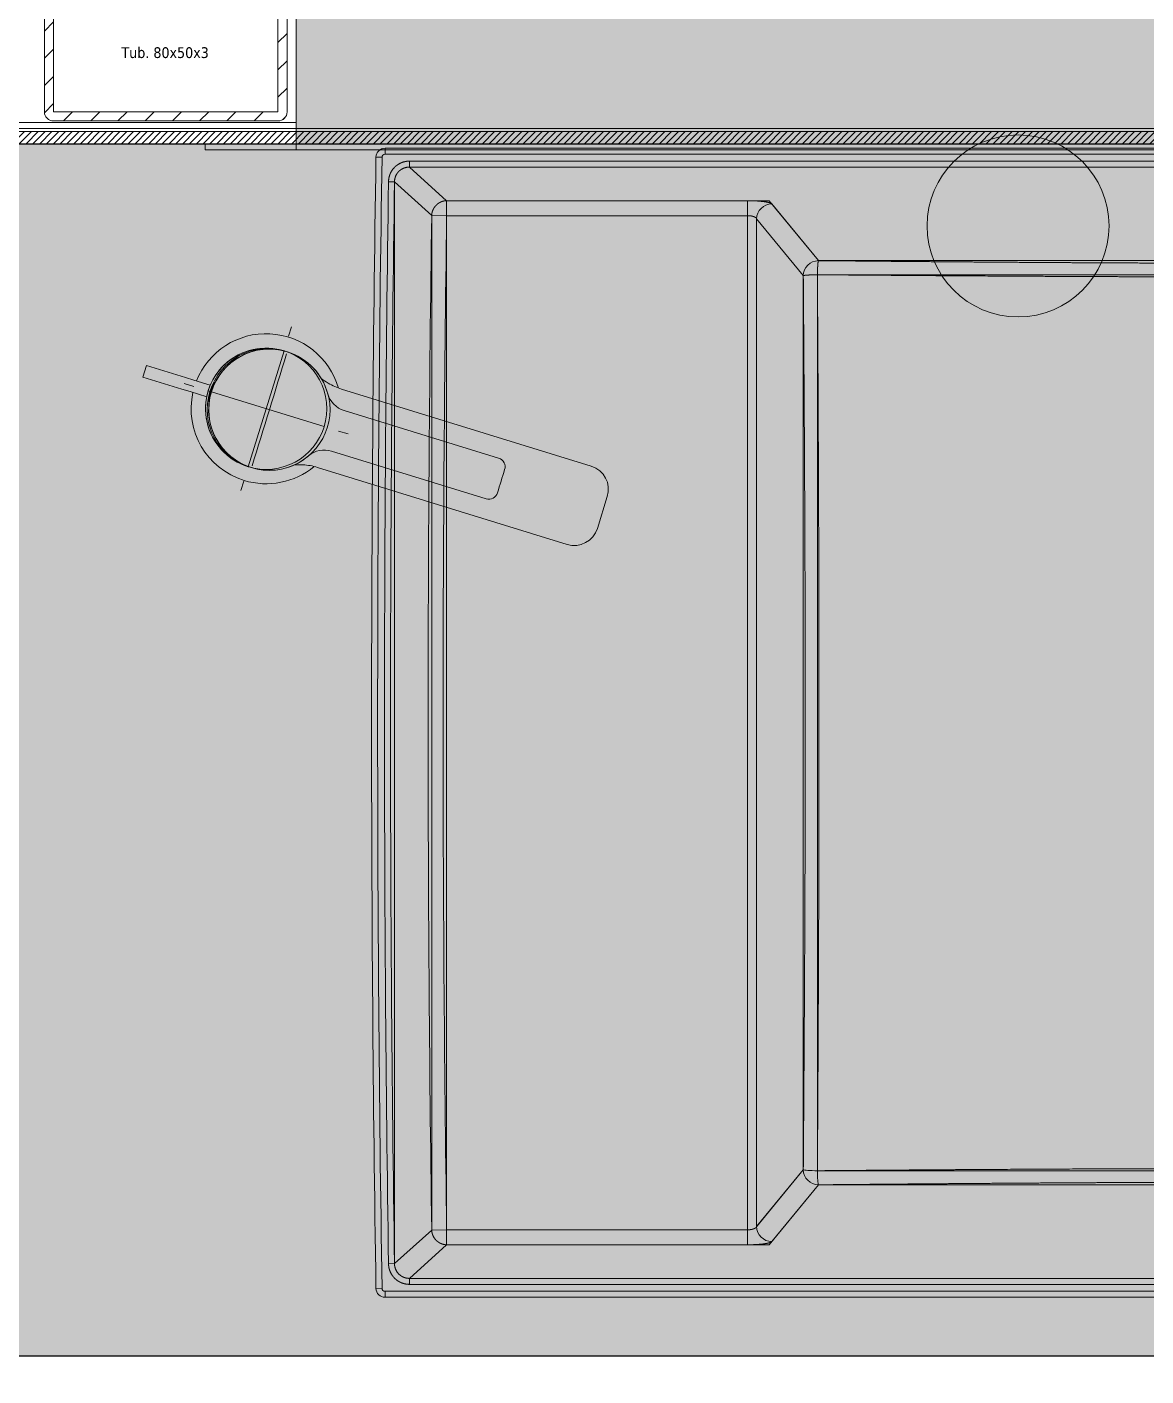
# Model space of a CAD drawing. Header units: millimetres. Extents: x -853320 to 19484, y -510814 to 9708.
# Drawn here: x 11300.6 to 11669.5, y 7472.3 to 7917.3 of the extents above; entities that cross this region are included whole.
import ezdxf

# ---------------------------------------------------------------- set-up
doc = ezdxf.new("R2010")
doc.units = ezdxf.units.MM
doc.linetypes.add('NASCOSTA', pattern=[9.524999999999999, 6.35, -3.175])
doc.linetypes.add('TRATTEGGIATA2', pattern=[9.524999999999999, 6.35, -3.175])
for name, color, linetype, lineweight in [('F_ARREDI', 7, 'Continuous', 5), ('F_IMPIANTO IDRAULICO', 7, 'Continuous', 5), ('F_INFISSI', 4, 'Continuous', 5), ('F_MINERAL WALL', 6, 'Continuous', 5), ('F_MULTI laminato OPACO', 1, 'Continuous', 5), ('F_PARETE_nuove', 5, 'Continuous', 5), ('F_RIV.to PARETI e SOFFITTO_slider', 7, 'Continuous', 5), ('F_RUBINETTERIE', 5, 'Continuous', 5), ('F_SANITARI', 5, 'Continuous', 5)]:
    doc.layers.add(name, color=color, linetype=linetype, lineweight=lineweight)
doc.layers.add('F_PARETI_slider', color=1, linetype='Continuous', lineweight=5, true_color=0xff0000)
doc.layers.add('IA_ARREDI', color=73, linetype='Continuous')
doc.styles.add('Tahoma', font='tahoma.ttf')

# ---------------------------------------------------------------- blocks, each defined once
blk = doc.blocks.new('INFISSO L.650 MM_pianta')
at = {"layer": 'F_PARETI_slider', "color": 4, "lineweight": 9, "insert": (10944.59351745066, 27794.32434170242), "char_height": 3.549, "width": 31.85493257891202, "attachment_point": 5, "style": 'Tahoma', "bg_fill": 3, "box_fill_scale": 1.1, "bg_fill_color": 256, "bg_fill_true_color": 13158600, "bg_fill_transparency": 0}
blk.add_mtext('Tub. 80x50x3', dxfattribs=at)
at = {"layer": 'F_PARETI_slider', "lineweight": 9}
h = blk.add_hatch(dxfattribs=at)
h.set_pattern_fill('ANSI31', color=4, scale=2, angle=360)
h.set_pattern_definition([(44.99999999999999, (-452956.7540005531, 67363.44541052365), (-4.490128060534575, 4.490128060534579), [])])
edge = h.paths.add_edge_path()
edge.add_line((10904.80753918345, 27774.80841469569), (10904.80753918345, 27818.80841469569))
edge.add_arc((10907.80753918345, 27818.80841469569), 3, 90, 180, ccw=False)
edge.add_line((10907.80753918345, 27821.80841469569), (10981.80753918345, 27821.80841469569))
edge.add_arc((10981.80753918345, 27818.80841469569), 3, 0, 90, ccw=False)
edge.add_line((10984.80753918345, 27818.80841469569), (10984.80753918345, 27774.80841469569))
edge.add_arc((10981.80753918345, 27774.80841469569), 3, -90, 0, ccw=False)
edge.add_line((10981.80753918345, 27771.80841469569), (10907.80753918345, 27771.80841469569))
edge.add_arc((10907.80753918345, 27774.80841469569), 3, 180, 270, ccw=False)
h.paths.add_polyline_path([(10907.80753918345, 27774.80841469569), (10907.80753918345, 27818.80841469569), (10981.80753918345, 27818.80841469569), (10981.80753918345, 27774.80841469569)], flags=16)
at = {"lineweight": 9}
blk.add_lwpolyline([(10944.80753918345, 27828.30841469588), (10944.80753918345, 27822.30841469569), (10987.80753918357, 27822.30841469569), (10987.80753918357, 27769.30841469569)], dxfattribs=at)
at = {"layer": 'F_PARETI_slider', "color": 4, "lineweight": 9}
blk.add_lwpolyline([(10904.80753918345, 27774.80841469569), (10904.80753918345, 27818.80841469569, -0.414213562373095), (10907.80753918345, 27821.80841469569), (10981.80753918345, 27821.80841469569, -0.414213562373095), (10984.80753918345, 27818.80841469569), (10984.80753918345, 27774.80841469569, -0.414213562373095), (10981.80753918345, 27771.80841469569), (10907.80753918345, 27771.80841469569, -0.414213562373095)], format="xyb", close=True, dxfattribs=at)
blk.add_lwpolyline([(10907.80753918345, 27774.80841469569), (10907.80753918345, 27818.80841469569), (10981.80753918345, 27818.80841469569), (10981.80753918345, 27774.80841469569)], close=True, dxfattribs=at)
blk = doc.blocks.new('SLIDER grande_lato cucina_pianta_rev.01')
at = {"layer": 'F_INFISSI', "true_color": 0x636466}
h = blk.add_hatch(color=251, dxfattribs=at)
h.dxf.hatch_style = 1
h.paths.add_polyline_path([(272194.4789795172, -68603.85276803852), (272194.4789795172, -68605.85276803852), (272164.4789795172, -68605.85276803852), (272164.4789795172, -68603.85276803852)])
at = {"lineweight": 9}
for p, q in [((271008.4789820173, -68596.85276803857), (272194.4789795172, -68596.85276803857)), ((271008.4789820173, -68598.85276803802), (272194.4789795172, -68598.85276803802))]:
    blk.add_line(p, q, dxfattribs=at)
at = {"color": 8, "linetype": 'TRATTEGGIATA2', "lineweight": 9, "ltscale": 0.15}
blk.add_line((272194.4789795172, -68598.8527680391), (272838.4789795169, -68598.8527680391), dxfattribs=at)
at = {"color": 1}
blk.add_lwpolyline([(267501.9789820174, -68598.85276803852), (276585.9789820173, -68598.85276803852), (276585.9789820173, -69793.85276803863), (267501.9789820174, -69793.85276803863)], close=True, dxfattribs=at)
at = {"layer": 'F_INFISSI'}
for points in [[(272194.4789795172, -68603.85276803852), (272194.4789795172, -68605.85276803852), (272164.4789795172, -68605.85276803852), (272164.4789795172, -68603.85276803852)], [(272838.4789795169, -68603.85276803852), (272838.4789795169, -68605.85276803852), (272194.4789795172, -68605.85276803852), (272194.4789795172, -68603.85276803852)]]:
    blk.add_lwpolyline(points, close=True, dxfattribs=at)
at = {"layer": 'F_IMPIANTO IDRAULICO', "color": 1}
blk.add_blockref('INFISSO L.650 MM_pianta', (261206.6714403336, -96368.16118273433), dxfattribs=at)
at = {"layer": 'F_INFISSI'}
h = blk.add_hatch(color=9, dxfattribs=at)
h.dxf.hatch_style = 1
h.paths.add_polyline_path([(272194.4789795172, -68605.85276803852), (272838.4789795169, -68605.85276803852), (272838.4789795169, -68543.85276803863), (272194.4789795172, -68543.85276803863)])
blk.add_lwpolyline([(272194.4789795172, -68605.85276803852), (272838.4789795169, -68605.85276803852), (272838.4789795169, -68543.85276803863), (272194.4789795172, -68543.85276803863)], close=True, dxfattribs=at)
blk = doc.blocks.new('LAVABO_lavanderia_ditta GALASSIA_mod.MEG 11 PRO_art.5484_pianta')
at = {"layer": 'F_SANITARI', "true_color": 0x636466}
h = blk.add_hatch(color=251, dxfattribs=at)
h.dxf.hatch_style = 1
h.paths.add_polyline_path([(22911.74396921505, 24074.55882619141), (22928.00108912041, 24094.34668066417), (23034.29566544842, 24094.34668066417), (23046.53436215747, 24105.41829100046), (22468.65547240892, 24105.41850300142), (22480.89440346649, 24094.34668066417), (22587.1886529176, 24094.34668066417), (22603.44610667224, 24074.55882640537)])
h = blk.add_hatch(color=251, dxfattribs=at)
h.dxf.hatch_style = 1
h.paths.add_polyline_path([(22463.70490833019, 24100.56456848654), (22475.96345755305, 24089.47046693417), (22475.9634575563, 23754.8002325976), (22463.70490595944, 23743.70611920461)])
at = {"layer": 'F_SANITARI', "true_color": 0x939598}
h = blk.add_hatch(color=252, dxfattribs=at)
h.dxf.hatch_style = 1
h.paths.add_polyline_path([(22480.89440475307, 24089.40160149768), (22580.11118225742, 24089.40160149768), (22580.11118225742, 23754.86909839942), (22480.89440475307, 23754.86909839942)])
edge = h.paths.add_edge_path(flags=16)
edge.add_arc((22757.80938361341, 23922.13561894995), 37.18789489369797, 0, 360)
h.paths.add_polyline_path([(22603.13101315883, 24069.91477207799), (22912.05904926616, 24069.91477207799), (22912.05904926616, 23774.35590481223), (22603.13101315883, 23774.35590481223)])
h.paths.add_polyline_path([(22935.07888665749, 24089.40160137956), (23034.29566549501, 24089.40160137956), (23034.29566549501, 23754.8690984089), (22935.07888665749, 23754.8690984089)])
at = {"layer": 'F_SANITARI', "true_color": 0x636466}
h = blk.add_hatch(color=251, dxfattribs=at)
h.dxf.hatch_style = 1
h.paths.add_polyline_path([(22583.088816052, 24088.35169089287), (22598.48338847299, 24069.61371548753), (22598.48338450872, 23774.65696288654), (22583.07417266788, 23755.8774786317)])
h = blk.add_hatch(color=251, dxfattribs=at)
h.dxf.hatch_style = 1
h.paths.add_polyline_path([(22603.44610667224, 23769.71187299169), (22587.1886529176, 23749.92401873289), (22480.89440346649, 23749.92401873289), (22468.65547240892, 23738.85219639564), (23046.53436215747, 23738.8524083966), (23034.29566544842, 23749.92401873289), (22928.00108912041, 23749.92401873289), (22911.74396921505, 23769.71187320565)])
at = {"layer": 'F_SANITARI'}
for p, q in [((22757.59503445751, 24111.67300487944), (22460.59456645674, 24111.67300487944)), ((22460.59456645721, 24109.67300518014), (22757.59503445798, 24109.67300518014)), ((22757.59503445798, 24107.39631507889), (22468.65570385777, 24107.39631427982)), ((22757.59503445821, 24105.41828334692), (22468.65571516054, 24105.41828334692)), ((22580.11118225742, 24094.34668068972), (22480.89440346684, 24094.34668068972)), ((22588.05155154178, 24093.29678239994), (22603.44610408018, 24074.55881443468)), ((22480.89440345753, 24089.40160137945), (22580.11118225742, 24089.40160137945)), ((22580.11118225742, 23922.13534988009), (22580.11118225742, 24089.4016013901)), ((22583.08882071311, 23922.13534988009), (22583.08882071311, 24088.35170127929)), ((22598.48337578832, 24069.61373544642), (22583.08882283245, 24088.3517039197)), ((22580.11118225742, 23754.86909839942), (22580.11118225742, 23922.13534987962)), ((22583.08882066899, 23755.91899838729), (22583.08882066899, 23922.13534987962)), ((22583.08882276586, 23755.91899838718), (22598.48337528948, 23774.65696250327)), ((22588.0515514611, 23750.97391922667), (22603.44610406854, 23769.71188344469)), ((22580.11118225742, 23754.86909840943), (22480.89440345753, 23754.86909840943)), ((22580.11118226673, 23749.92401909846), (22480.89440346684, 23749.92401909846)), ((22757.59503445821, 23736.87438463845), (22468.65570385801, 23736.87438463845)), ((22757.59503445821, 23738.85241636698), (22468.65571516054, 23738.85241636698)), ((22757.5950339078, 23734.59769448935), (22460.59456645837, 23734.59769448935)), ((22757.59503445751, 23732.59769487946), (22460.59456665791, 23732.59769487946))]:
    blk.add_line(p, q, dxfattribs=at)
at = {"layer": 'F_SANITARI', "ltscale": 0.04999999249999974}
blk.add_line((22460.59456645837, 24111.67300487944), (22460.59456645837, 24109.67300517944), dxfattribs=at)
at = {"layer": 'F_SANITARI', "ltscale": 0.05000000138424663}
blk.add_line((22459.59446375747, 24108.68850507948), (22457.59470604081, 24108.71963860019), dxfattribs=at)
at = {"layer": 'F_SANITARI', "ltscale": 0.04945078500004939}
blk.add_line((22468.65570385742, 24107.39631427947), (22468.65570675745, 24105.41828287946), dxfattribs=at)
at = {"layer": 'F_SANITARI', "ltscale": 0.4125877774516677}
blk.add_line((22480.89440346649, 24094.34668066417), (22468.65571516042, 24105.41828339879), dxfattribs=at)
at = {"layer": 'F_SANITARI', "ltscale": 0.04931428167547854}
blk.add_line((22461.7325418574, 24100.59392427944), (22463.70489485748, 24100.56458067946), dxfattribs=at)
at = {"layer": 'F_SANITARI', "ltscale": 0.4133335665449179}
blk.add_line((22463.70490578271, 24100.56458092545), (22475.96345625294, 24089.47046717344), dxfattribs=at)
at = {"layer": 'F_SANITARI', "ltscale": 0.1236269828951535}
blk.add_line((22480.89440345753, 24089.40160137945), (22480.89440345753, 24094.34668069525), dxfattribs=at)
at = {"layer": 'F_SANITARI', "ltscale": 0.1236269826451206}
blk.add_line((22580.11118225742, 24089.40160138946), (22580.11118225742, 24094.34668069525), dxfattribs=at)
at = {"layer": 'F_SANITARI', "ltscale": 0.1232857016942637}
blk.add_line((22480.89440345741, 24089.40160137945), (22475.96345625748, 24089.47046717943), dxfattribs=at)
at = {"layer": 'F_SANITARI', "ltscale": 0.4133335632371149}
blk.add_line((22475.96345625748, 23754.80023257947), (22463.70490577526, 23743.70611903793), dxfattribs=at)
at = {"layer": 'F_SANITARI', "ltscale": 0.1232857017047344}
blk.add_line((22480.89440345741, 23754.86909840943), (22475.96345625748, 23754.80023257947), dxfattribs=at)
at = {"layer": 'F_SANITARI', "ltscale": 0.123626982791119}
blk.add_line((22480.89440345753, 23754.86909840943), (22480.89440345753, 23749.92401909782), dxfattribs=at)
at = {"layer": 'F_SANITARI', "ltscale": 0.1236269826560775}
blk.add_line((22580.11118225742, 23754.86909839947), (22580.11118225742, 23749.92401909322), dxfattribs=at)
at = {"layer": 'F_SANITARI', "ltscale": 0.412587777419992}
blk.add_line((22480.89440346649, 23749.92401909293), (22468.65571516042, 23738.85241636023), dxfattribs=at)
at = {"layer": 'F_SANITARI', "ltscale": 0.0493142816606056}
blk.add_line((22461.7325418574, 23743.67677547946), (22463.70489485748, 23743.70611903945), dxfattribs=at)
at = {"layer": 'F_SANITARI', "ltscale": 0.04945078485005311}
blk.add_line((22468.65570385742, 23736.87438548845), (22468.65570675745, 23738.85241688247), dxfattribs=at)
at = {"layer": 'F_SANITARI', "ltscale": 0.04998712940800214}
blk.add_line((22459.59446375747, 23735.58219466946), (22457.59522085742, 23735.55106916343), dxfattribs=at)
at = {"layer": 'F_SANITARI', "ltscale": 0.04999999150449999}
blk.add_line((22460.59456665767, 23734.59769453964), (22460.59456665767, 23732.59769487946), dxfattribs=at)
at = {"layer": 'F_SANITARI', "ltscale": 0.0008077934693315776}
blk.add_line((22466.19084308692, 23732.5978687178), (22466.2231543574, 23732.59769476432), dxfattribs=at)
at = {"layer": 'F_SANITARI', "color": 1}
for points in [[(22468.65571521775, 24105.41828334692), (22480.89440346649, 24094.34668066417), (22587.1886529176, 24094.34668066417), (22603.44610667224, 24074.55882640537), (22911.74396921505, 24074.55882619141), (22928.00108912041, 24094.34668066417), (23034.29566544842, 24094.34668066417), (23046.53436215747, 24105.41829100046), (22468.60821487139, 24105.41850301876)], [(22468.65571521775, 23738.85241605013), (22480.89440346649, 23749.92401873289), (22587.1886529176, 23749.92401873289), (22603.44610667224, 23769.71187299169), (22911.74396921505, 23769.71187320565), (22928.00108912041, 23749.92401873289), (23034.29566544842, 23749.92401873289), (23046.53436215747, 23738.8524083966), (22468.60821487139, 23738.8521963783)]]:
    blk.add_lwpolyline(points, dxfattribs=at)
for points in [[(22463.70490833019, 24100.56456848654), (22475.96345755305, 24089.47046693417), (22475.9634575563, 23754.8002325976), (22463.70490595944, 23743.70611920461)], [(22480.89440475307, 24089.40160149768), (22580.11118225742, 24089.40160149768), (22580.11118225742, 23754.86909839942), (22480.89440475307, 23754.86909839942)], [(22583.088816052, 24088.35169089287), (22598.48338847299, 24069.61371548753), (22598.48338450872, 23774.65696288654), (22583.07417266788, 23755.8774786317)], [(22603.13101315883, 24069.91477207799), (22912.05904926616, 24069.91477207799), (22912.05904926616, 23774.35590481223), (22603.13101315883, 23774.35590481223)]]:
    blk.add_lwpolyline(points, close=True, dxfattribs=at)
at = {"layer": 'F_SANITARI'}
for centre, radius, start, end in [((22460.59588583594, 24108.67136724445), 3.001755551300067, 90.02518452244661, 179.0785268865373), ((22460.59463082999, 24108.67331840866), 2.999691186552337, 90.00122955411261, 149.2371687257695), ((34490.64771133556, 23921.67255664244), 12034.50672655221, 179.109440862985, 179.9977966603475), ((34490.01814573363, 23921.67580228654), 12031.8771570213, 179.109409949977, 179.9978116347369), ((22460.59491752239, 24108.67234597425), 1.000687853386782, 90.02010128716037, 179.0719354423902), ((34490.42034707125, 23921.67317292426), 12030.01839374812, 179.147816607355, 179.9977987747713), ((34490.51861636189, 23921.67247424967), 12028.14409430619, 179.1478202696476, 179.9977951028776), ((34490.44977379229, 23921.6730380751), 12015.6580102894, 179.199844320376, 179.9977954997489), ((34490.44850945112, 23921.67304529552), 12010.72531790796, 179.199844263674, 179.9977946293), ((34490.66232705908, 23922.5982825458), 12034.52134283128, 180.0022039999931, 180.8905587200833), ((34490.32956231502, 23922.59627429914), 12032.18857464741, 180.0021948652821, 180.8905735561949), ((34490.60737102316, 23922.59857689962), 12030.20541845683, 180.0022061944582, 180.8521751441476), ((34490.71417980036, 23922.59903355315), 12028.33965625861, 180.0022087090883, 180.8521697240856), ((34490.44977831969, 23922.59766172204), 12015.65801481681, 180.0022045002511, 180.800155679624), ((34490.44850627368, 23922.59765447275), 12010.72531473054, 180.0022053707, 180.800155736326), ((22460.59588583582, 23735.59933251562), 3.001755546699015, 180.9214733336048, 269.9748193061949), ((22460.59491760167, 23735.59835384006), 1.000687939109501, 180.9280651946902, 269.9798941704968)]:
    blk.add_arc(centre, radius, start, end, dxfattribs=at)
for centre, major_axis, ratio, start_param, end_param in [((22588.05154690868, 24088.35169268219), (3.86336326599121, 3.174023389816284), 0.9818031963956524, 0.8920321938303998, 2.444814063762022), ((22603.44610867626, 24069.61374712555), (3.86336326599121, 3.174023389816284), 0.9818031963956524, 0.8920321815539716, 2.444813529955875), ((22603.44610867626, 23774.65696383087), (3.863362789154052, -3.174023628234863), 0.9818032007174103, 3.838371499004273, 5.391153219391435), ((22603.44620022899, 23774.65696764557), (4.999947071075439, -0.03738974407315254), 0.06079604748616067, 3.263995323183154, 4.649766452891305), ((22603.44612393505, 23774.65701723663), (0.04769644141197204, -4.999831676483154), 0.06370260010168864, 4.772038137806897, 6.134526112040563), ((22588.05154690868, 23755.91899920075), (3.863362789154052, -3.174023628234863), 0.9818032007174103, 3.83837171649724, 5.391153219391436)]:
    blk.add_ellipse(centre, major_axis=major_axis, ratio=ratio, start_param=start_param, end_param=end_param, dxfattribs=at)
for points, knots in [([(22468.65570385777, 24107.39631427982), (22468.00925657724, 24107.39555697812), (22467.36270840897, 24107.32294375816), (22466.7269734568, 24107.17547595501), (22465.50683028426, 24106.73621774185), (22464.42076823802, 24106.02699767932), (22463.92377403448, 24105.61182128743), (22463.03603142721, 24104.67280957761), (22462.38942368538, 24103.55420822173), (22462.13341178326, 24102.95912103227), (22461.88542068691, 24102.12379930401), (22461.76955572795, 24101.26542818529), (22461.74837375269, 24101.04142620158), (22461.73610729421, 24100.81772460521), (22461.73255275772, 24100.59391777933)], [0, 0, 0, 0, 0, 0, 4.583805197065381, 4.583805197065381, 4.583805197065381, 9.127134257286716, 9.127134257286716, 9.127134257286716, 13.67418735832108, 13.67418735832108, 13.67418735832108, 15.26115574218462, 15.26115574218462, 15.26115574218462, 15.26115574218462, 15.26115574218462, 15.26115574218462]), ([(22463.70490577526, 24100.56458068348), (22463.70840418071, 24101.18267916021), (22463.80606709199, 24101.80120244727), (22464.00102151302, 24102.40010409785), (22464.57748076471, 24103.51590654335), (22465.47688709223, 24104.39400189754), (22465.99479448609, 24104.75525352033), (22466.83893667092, 24105.16053548816), (22467.74429467611, 24105.35891674238), (22468.04697707552, 24105.40143017197), (22468.35153922136, 24105.4210931391), (22468.65571487322, 24105.41828359989)], [0, 0, 0, 0, 0, 0, 5.486788038351252, 5.486788038351252, 5.486788038351252, 10.98242613873805, 10.98242613873805, 10.98242613873805, 13.68429824429738, 13.68429824429738, 13.68429824429738, 13.68429824429738, 13.68429824429738, 13.68429824429738]), ([(22475.9634562718, 24089.47046728013), (22475.97177300253, 24089.6897739594), (22475.99217032746, 24089.90876465436), (22476.0245121771, 24090.12391972216), (22476.09646945656, 24090.47640516335), (22476.19952467817, 24090.82108974352), (22476.24624321843, 24090.9592540561), (22476.32433922251, 24091.16526896419), (22476.41439478344, 24091.36853133177), (22476.44582237827, 24091.43610240571), (22476.51121683314, 24091.57020109321), (22476.58151316328, 24091.70188731136), (22476.61788832792, 24091.76712716959), (22476.76722720754, 24092.02381844854), (22476.93516470189, 24092.26956318406), (22477.07136755274, 24092.447268093), (22477.24057488854, 24092.64478247974), (22477.42162190843, 24092.83089949493), (22477.44770900207, 24092.85723939474), (22477.50060068944, 24092.90967098239), (22477.55373965506, 24092.96048022812), (22477.58016592532, 24092.98529093969), (22477.65555157338, 24093.0548434559), (22477.72725053912, 24093.11775197869), (22477.77190048771, 24093.15571500611), (22477.85730001517, 24093.22651930031), (22477.94256216718, 24093.29343694175), (22477.98699210142, 24093.32745716034), (22478.08849091723, 24093.4028721503), (22478.20482248918, 24093.48356458364), (22478.26155967545, 24093.52141276828), (22478.39177526382, 24093.60478982906), (22478.52694099618, 24093.68422220129), (22478.5949483884, 24093.72243977909), (22478.7068414368, 24093.78253634629), (22478.8188714392, 24093.83831463801), (22478.86353199778, 24093.85987715767), (22478.95257850015, 24093.9015307097), (22479.04111801821, 24093.94037665951), (22479.08521305781, 24093.95909677097), (22479.2170837234, 24094.0132719769), (22479.34908018867, 24094.06212498911), (22479.43832632015, 24094.0929070437), (22479.59967650485, 24094.14423853601), (22479.76776527788, 24094.18984381581), (22479.84249296715, 24094.2085682762), (22479.95056744688, 24094.23350842955), (22480.057817286, 24094.25518132129), (22480.09366598725, 24094.26208724687), (22480.16577372118, 24094.2752957982), (22480.23895573895, 24094.28730558977), (22480.27595105208, 24094.29302322585), (22480.34537610889, 24094.30307810957), (22480.41492588213, 24094.31190036313), (22480.44735577924, 24094.31574334175), (22480.51223678503, 24094.32289213687), (22480.57705814054, 24094.3289585312), (22480.60934404656, 24094.33171526878), (22480.65251127235, 24094.33503571048), (22480.69478663185, 24094.33783558558), (22480.70518970792, 24094.33849668299), (22480.72573329182, 24094.33974836516), (22480.74566815433, 24094.34086029563), (22480.75547974079, 24094.34138220554), (22480.77418689057, 24094.34233149793), (22480.79059715057, 24094.34309057391), (22480.79824004718, 24094.34342767263), (22480.81182427041, 24094.3440038524), (22480.82236061618, 24094.34441791382), (22480.82698768284, 24094.34459399636), (22480.85347739421, 24094.34557624318), (22480.86007940327, 24094.34569749032), (22480.86550979142, 24094.34590064461), (22480.87487334316, 24094.34617410338), (22480.87895906938, 24094.34628181241), (22480.88098785188, 24094.34633850458), (22480.88478154852, 24094.34643900499), (22480.88664798893, 24094.34649102687), (22480.88735310384, 24094.34651084524), (22480.8889757623, 24094.34653894568), (22480.89029799239, 24094.34653837589), (22480.89052363543, 24094.34654840134), (22480.89210718765, 24094.34656946856), (22480.89307047194, 24094.34660764714), (22480.89349592361, 24094.34664219042), (22480.89396217128, 24094.34666269069), (22480.89440345741, 24094.34668069542)], [0, 0, 0, 0, 0, 0, 1.745967676072626, 1.745967676072626, 1.745967676072626, 2.924101410025239, 2.924101410025239, 2.924101410025239, 3.515033702363305, 3.515033702363305, 3.515033702363305, 4.105965994701428, 4.105965994701428, 4.105965994701428, 5.865001614604451, 5.865001614604451, 5.865001614604451, 6.15842628864444, 6.15842628864444, 6.15842628864444, 6.451850962684482, 6.451850962684482, 6.451850962684482, 7.00670373367569, 7.00670373367569, 7.00670373367569, 7.561556504666948, 7.561556504666948, 7.561556504666948, 8.18463641099764, 8.18463641099764, 8.18463641099764, 8.789569251210807, 8.789569251210807, 8.789569251210807, 9.185122031642923, 9.185122031642923, 9.185122031642923, 9.580674812075038, 9.580674812075038, 9.580674812075038, 10.37164563866924, 10.37164563866924, 10.37164563866924, 10.96595342586123, 10.96595342586123, 10.96595342586123, 11.26412869304196, 11.26412869304196, 11.26412869304196, 11.5623039602227, 11.5623039602227, 11.5623039602227, 11.8223895614776, 11.8223895614776, 11.8223895614776, 12.08247516273253, 12.08247516273253, 12.08247516273253, 12.16812834677121, 12.16812834677121, 12.16812834677121, 12.25378153080991, 12.25378153080991, 12.25378153080991, 12.33972613905354, 12.33972613905354, 12.33972613905354, 12.4256707472972, 12.4256707472972, 12.4256707472972, 12.90153476026189, 12.90153476026189, 12.90153476026189, 13.55827061160991, 13.55827061160991, 13.55827061160991, 14.53561445342327, 14.53561445342327, 14.53561445342327, 16.37124983532888, 16.37124983532888, 16.37124983532888, 17.87551419592264, 17.87551419592264, 17.87551419592264, 17.87551419592264, 17.87551419592264, 17.87551419592264]), ([(22588.05155146541, 24093.29678061698), (22587.93605133111, 24093.43698024639), (22587.68382519437, 24093.57357714756), (22587.30168845167, 24093.70096933102), (22586.0116833318, 24094.00744145183), (22584.15854590014, 24094.21439291141), (22582.86976571614, 24094.30045755289), (22581.51878359215, 24094.34491645393), (22580.16619956319, 24094.34665698442), (22580.14786041353, 24094.34667273046), (22580.12952126691, 24094.34668062371), (22580.1111822665, 24094.34668066417)], [0, 0, 0, 0, 0, 0, 6.985729155458169, 6.985729155458169, 6.985729155458169, 18.70396740419736, 18.70396740419736, 18.70396740419736, 18.86503283039178, 18.86503283039178, 18.86503283039178, 18.86503283039178, 18.86503283039178, 18.86503283039178]), ([(22583.08882071555, 24088.35170127929), (22583.03616830625, 24088.52260129777), (22582.90655910294, 24088.68898345326), (22582.70398285729, 24088.84201248677), (22582.15448484488, 24089.12385821342), (22581.41491527809, 24089.30516983703), (22580.99009830575, 24089.36936736084), (22580.5504831943, 24089.40160137892), (22580.11118225742, 24089.40160137892)], [0, 0, 0, 0, 0, 0, 3.473375941542411, 3.473375941542411, 3.473375941542411, 7.343326767515686, 7.343326767515686, 7.343326767515686, 7.343326767515686, 7.343326767515686, 7.343326767515686]), ([(22603.4461138465, 24074.55881554226), (22603.41892621783, 24074.49655416602), (22603.39210203884, 24074.3911884437), (22603.36635342566, 24074.24647970765), (22603.27294322697, 24073.57046568353), (22603.20359495957, 24072.5244492396), (22603.16698286764, 24071.67454232543), (22603.14279569674, 24070.7978169499), (22603.13101941859, 24069.91477764922)], [0, 0, 0, 0, 0, 0, 2.243751711704591, 2.243751711704591, 2.243751711704591, 8.654844463747652, 8.654844463747652, 8.654844463747652, 8.654844463747652, 8.654844463747652, 8.654844463747652]), ([(22757.59503445751, 24073.68426822947), (22751.49104777584, 24073.68437659746), (22745.38667917997, 24073.68872241565), (22739.27982386132, 24073.69725898822), (22727.03207083291, 24073.7226182255), (22714.75997158256, 24073.76393694326), (22708.68170841038, 24073.78817065211), (22693.26744926244, 24073.85860156268), (22677.80504009442, 24073.95024806203), (22668.51380813017, 24074.01202873152), (22652.92829960829, 24074.12540323712), (22637.34250114718, 24074.2529331845), (22631.52596141817, 24074.30238538299), (22622.13167431566, 24074.38494045689), (22612.74395582941, 24074.47117384459), (22609.64390609565, 24074.50003582367), (22606.54464698094, 24074.52925584017), (22603.44611346547, 24074.55881639692)], [0, 0, 0, 0, 0, 0, 53.25234716134023, 53.25234716134023, 53.25234716134023, 106.7189535781832, 106.7189535781832, 106.7189535781832, 186.9377278466623, 186.9377278466623, 186.9377278466623, 241.2808222851203, 241.2808222851203, 241.2808222851203, 268.0840036613077, 268.0840036613077, 268.0840036613077, 268.0840036613077, 268.0840036613077, 268.0840036613077]), ([(22603.13097378577, 24069.91479537106), (22602.21576645691, 24069.90446171042), (22601.30842282553, 24069.88140771026), (22600.42583360325, 24069.84520753968), (22599.38836093456, 24069.77705426776), (22598.7573718921, 24069.68846468045), (22598.62577583769, 24069.66414199449), (22598.53362030874, 24069.63903829583), (22598.48338317417, 24069.61373977846)], [0, 0, 0, 0, 0, 0, 7.188912610135368, 7.188912610135368, 7.188912610135368, 9.726889146701263, 9.726889146701263, 9.726889146701263, 9.726889146701263, 9.726889146701263, 9.726889146701263]), ([(22599.12544149347, 23922.13534987945), (22599.12543685292, 23933.86335224973), (22599.11328073952, 23945.59113394713), (22599.08897524001, 23957.33067176281), (22599.04449415486, 23972.03910743695), (22598.98434417974, 23986.77529977192), (22598.97168980003, 23989.7273689775), (22598.93192992895, 23998.59341124579), (22598.88705087965, 24007.46931183967), (22598.85501828173, 24013.39192494506), (22598.8041009584, 24022.27554099797), (22598.74925225391, 24031.15598553821), (22598.73055020976, 24034.11610494816), (22598.6732413111, 24042.99692509853), (22598.61251486011, 24051.87458719476), (22598.57065958099, 24057.79119750636), (22598.52757390507, 24063.70486451109), (22598.48338259477, 24069.61373616743)], [0, 0, 0, 0, 0, 0, 102.0632448302036, 102.0632448302036, 102.0632448302036, 127.6212858137783, 127.6212858137783, 127.6212858137783, 178.7891227664564, 178.7891227664564, 178.7891227664564, 204.3787912006436, 204.3787912006436, 204.3787912006436, 255.5660564308944, 255.5660564308944, 255.5660564308944, 255.5660564308944, 255.5660564308944, 255.5660564308944]), ([(22603.13097978313, 24069.91478965484), (22614.39714131341, 24069.81882327894), (22624.57729360787, 24069.73713974084), (22633.91780587391, 24069.66674954805), (22660.25260832161, 24069.48049865098), (22681.60580278444, 24069.36334986729), (22694.55273618654, 24069.30443539238), (22711.0039168509, 24069.2447785504), (22726.392813624, 24069.20838238805), (22730.3875865622, 24069.20029388828), (22736.31074986467, 24069.19027034217), (22742.1565578602, 24069.18331027799), (22744.09805705503, 24069.18132493406), (22746.0356846886, 24069.17966735474), (22747.969058068, 24069.17833748757), (22757.59145998128, 24069.1749589293), (22757.59324720618, 24069.17495830153), (22757.59503443108, 24069.17495767382)], [0, 0, 0, 0, 0, 0, 28723.04839625931, 28723.04839625931, 28723.04839625931, 86925.48044531338, 86925.48044531338, 86925.48044531338, 107740.2639634015, 107740.2639634015, 107740.2639634015, 118147.6556845778, 118147.6556845778, 118147.6556845778, 118157.2852359802, 118157.2852359802, 118157.2852359802, 118157.2852359802, 118157.2852359802, 118157.2852359802]), ([(22603.65240425582, 23922.13535017945), (22603.65240360145, 23922.13756303082), (22603.65240294719, 23922.13977588218), (22603.64904780069, 23933.49152541632), (22603.64769697736, 23935.77413839847), (22603.64600498858, 23938.0630019735), (22603.64397095761, 23940.35801732476), (22603.63681701222, 23947.27628329082), (22603.62643170496, 23954.31048670952), (22603.61801700736, 23959.06290935999), (22603.5950159753, 23970.1555000465), (22603.56260802189, 23981.83601989032), (22603.54106843565, 23988.63222107326), (22603.48192662373, 24005.20434745366), (22603.39755085576, 24023.83602848416), (22603.33946170739, 24035.35052508634), (22603.26104535186, 24049.31332043285), (22603.16047892836, 24065.30960887769), (22603.15086527006, 24066.82538308552), (22603.14104532578, 24068.36021110474), (22603.13101315883, 24069.91477207799)], [0, 0, 0, 0, 0, 0, 11.36061594996136, 11.36061594996136, 11.36061594996136, 11718.81461341449, 11718.81461341449, 11718.81461341449, 35141.26500194977, 35141.26500194977, 35141.26500194977, 65297.81448094032, 65297.81448094032, 65297.81448094032, 105496.1409991321, 105496.1409991321, 105496.1409991321, 109647.5669608759, 109647.5669608759, 109647.5669608759, 109647.5669608759, 109647.5669608759, 109647.5669608759]), ([(22598.4833825574, 23774.65696358943), (22598.52762590023, 23780.57280208496), (22598.57077008125, 23786.49452893814), (22598.61269172397, 23792.42108424596), (22598.67355981679, 23801.32082184858), (22598.73099745333, 23810.22446736135), (22598.74976434815, 23813.19612614164), (22598.82306270127, 23825.07003402413), (22598.88929309044, 23836.94363650016), (22598.93462247832, 23845.88520468201), (22599.0141108504, 23863.5793310884), (22599.0709645726, 23881.21181547636), (22599.09353579103, 23890.14665569202), (22599.11427970999, 23901.79753219272), (22599.12320608692, 23913.43472877046), (22599.12469143677, 23916.335139559), (22599.12543411041, 23919.23525092803), (22599.1254341217, 23922.13534987345)], [0, 0, 0, 0, 0, 0, 41.82857688465059, 41.82857688465059, 41.82857688465059, 62.78032941258802, 62.78032941258802, 62.78032941258802, 125.5401884920468, 125.5401884920468, 125.5401884920468, 187.7791242669863, 187.7791242669863, 187.7791242669863, 208.4465810495519, 208.4465810495519, 208.4465810495519, 208.4465810495519, 208.4465810495519, 208.4465810495519]), ([(22603.13102425751, 23774.35592711944), (22603.16928059701, 23780.27828269167), (22603.20629619353, 23786.20675300824), (22603.24196551193, 23792.14029979019), (22603.29330876248, 23801.05134089157), (22603.34110598569, 23809.96694366488), (22603.35664964223, 23812.9429406097), (22603.41707177344, 23824.83556594345), (22603.47053474735, 23836.72916660045), (22603.50653137174, 23845.69127710321), (22603.56865819287, 23863.42067176639), (22603.61181122367, 23881.09138508642), (22603.62871628918, 23890.05707070307), (22603.6441323437, 23901.73833134945), (22603.65073880076, 23913.40634955326), (22603.65183785965, 23916.31621394411), (22603.65238758258, 23919.22578799125), (22603.65238789027, 23922.13534961443)], [0, 0, 0, 0, 0, 0, 41.85235880494086, 41.85235880494086, 41.85235880494086, 62.81890138490955, 62.81890138490955, 62.81890138490955, 125.6306249806955, 125.6306249806955, 125.6306249806955, 187.9330656558125, 187.9330656558125, 187.9330656558125, 208.6382177729594, 208.6382177729594, 208.6382177729594, 208.6382177729594, 208.6382177729594, 208.6382177729594]), ([(22603.13102475752, 23774.35592706944), (22618.66518243053, 23774.48831910751), (22634.23150197917, 23774.61109676107), (22649.94471660233, 23774.72285210079), (22681.00626301102, 23774.91354770254), (22711.87679303577, 23775.03453369811), (22727.13262644352, 23775.07507511025), (22742.36314975377, 23775.09550913714), (22757.59498879453, 23775.09573369939)], [0, 0, 0, 0, 0, 0, 109.5588291436248, 109.5588291436248, 109.5588291436248, 218.3523593362476, 218.3523593362476, 218.3523593362476, 218.3523593362476, 218.3523593362476, 218.3523593362476]), ([(22757.59503445751, 23770.58643152111), (22751.49104777537, 23770.58632315305), (22745.38667917601, 23770.58197733457), (22739.27982385363, 23770.57344076183), (22727.03207086818, 23770.54808152409), (22714.75997166021, 23770.50676280604), (22708.68170827755, 23770.48252909613), (22693.26744919061, 23770.41209818533), (22677.80504010874, 23770.32045168651), (22668.51380816975, 23770.25867101731), (22652.92830004531, 23770.14529651514), (22637.34250197164, 23770.01776657224), (22631.52596065553, 23769.96831436077), (22622.13167394057, 23769.88575929101), (22612.74395584047, 23769.7995259079), (22609.64390610298, 23769.77066392911), (22606.54464698466, 23769.74144391302), (22603.44611346547, 23769.71188335662)], [0, 0, 0, 0, 0, 0, 53.25234719484876, 53.25234719484876, 53.25234719484876, 106.7189532065015, 106.7189532065015, 106.7189532065015, 186.9377274715107, 186.9377274715107, 186.9377274715107, 241.2808185342624, 241.2808185342624, 241.2808185342624, 268.0839999379089, 268.0839999379089, 268.0839999379089, 268.0839999379089, 268.0839999379089, 268.0839999379089]), ([(22475.96345625748, 23754.80023257947), (22475.98660346679, 23754.18995336007), (22476.10352888133, 23753.58207932173), (22476.31298687228, 23752.99570469139), (22476.9028005295, 23751.90191257262), (22477.78839345276, 23751.02883901732), (22478.29453089333, 23750.66209674213), (22479.11710083601, 23750.23912293679), (22480.00346209959, 23750.01309446414), (22480.29866844241, 23749.96095143404), (22480.5964035996, 23749.93121887808), (22480.89440345741, 23749.92401908943)], [0, 0, 0, 0, 0, 0, 4.366966393043092, 4.366966393043092, 4.366966393043092, 8.746408223338396, 8.746408223338396, 8.746408223338396, 10.88090307338493, 10.88090307338493, 10.88090307338493, 10.88090307338493, 10.88090307338493, 10.88090307338493]), ([(22583.08882075746, 23755.91899844946), (22583.03511586995, 23755.74468245899), (22582.90140686883, 23755.57519349019), (22582.69204483903, 23755.42013195844), (22582.13607107592, 23755.14055656263), (22581.39418013231, 23754.9623134298), (22580.9756171453, 23754.90011981037), (22580.54339988995, 23754.86909839947), (22580.11118225742, 23754.86909839947)], [0, 0, 0, 0, 0, 0, 3.934826987892392, 3.934826987892392, 3.934826987892392, 8.205756310341494, 8.205756310341494, 8.205756310341494, 8.205756310341494, 8.205756310341494, 8.205756310341494]), ([(22588.05155146541, 23750.97391913872), (22587.93605133111, 23750.83371950942), (22587.68382519449, 23750.69712260825), (22587.3016884512, 23750.56973042473), (22586.01168333157, 23750.2632583041), (22584.1585458999, 23750.05630684469), (22582.86976571579, 23749.97024220327), (22581.51878359192, 23749.92578330234), (22580.16619956307, 23749.92404277192), (22580.14786041353, 23749.92402702587), (22580.12952126691, 23749.92401913262), (22580.1111822665, 23749.92401909217)], [0, 0, 0, 0, 0, 0, 6.985729153850452, 6.985729153850452, 6.985729153850452, 18.70396740091379, 18.70396740091379, 18.70396740091379, 18.86503282708153, 18.86503282708153, 18.86503282708153, 18.86503282708153, 18.86503282708153, 18.86503282708153]), ([(22468.65570385742, 23736.87438548839), (22468.012163384, 23736.87438547437), (22467.36741748452, 23736.94718866842), (22466.73214772367, 23737.09427772253), (22465.51370600844, 23737.53159292357), (22464.42597036436, 23738.2394879862), (22463.92864078062, 23738.65359242033), (22463.03963096591, 23739.59247755888), (22462.39261114912, 23740.71090400248), (22462.13617160462, 23741.30630997469), (22461.88648221979, 23742.14295482176), (22461.7696654317, 23743.00105769886), (22461.74822477659, 23743.22639355529), (22461.73590221896, 23743.45159478032), (22461.73255275772, 23743.67678194976)], [4.794796716991364e-10, 4.794796716991364e-10, 4.794796716991364e-10, 4.794796716991364e-10, 4.794796716991364e-10, 4.794796716991364e-10, 4.61043437496745, 4.61043437496745, 4.61043437496745, 9.158185162251094, 9.158185162251094, 9.158185162251094, 13.7227577694278, 13.7227577694278, 13.7227577694278, 15.33310386454816, 15.33310386454816, 15.33310386454816, 15.33310386454816, 15.33310386454816, 15.33310386454816]), ([(22463.70490577526, 23743.70611903793), (22463.70840418059, 23743.08802056668), (22463.80606709002, 23742.46949731401), (22464.00102151954, 23741.87059567706), (22464.57748076809, 23740.75479324907), (22465.47688709025, 23739.87669789052), (22465.99479448644, 23739.51544626558), (22466.8389366722, 23739.11016430263), (22467.74429467611, 23738.91178302863), (22468.04697707517, 23738.86926958791), (22468.35153922078, 23738.84960660234), (22468.65571487322, 23738.85241611314)], [0, 0, 0, 0, 0, 0, 5.486787962011601, 5.486787962011601, 5.486787962011601, 10.98242604591013, 10.98242604591013, 10.98242604591013, 13.68429814541518, 13.68429814541518, 13.68429814541518, 13.68429814541518, 13.68429814541518, 13.68429814541518])]:
    blk.add_open_spline(points, degree=5, knots=knots, dxfattribs=at)
blk = doc.blocks.new('MISCELATORE_lavabo_lavanderia_pianta')
at = {"layer": 'F_RUBINETTERIE', "true_color": 0x939598, "transparency": 33554687}
h = blk.add_hatch(color=252, dxfattribs=at)
h.dxf.hatch_style = 1
edge = h.paths.add_edge_path(flags=16)
edge.add_arc((24494.5714702488, 23274.8391941214), 20.00000000000306, 273.2518818020761, 283.9910371180071)
edge.add_arc((24494.57147024881, 23274.8391941214), 20.00000000000297, 283.9910371179742, 291.9732745705377)
edge.add_arc((24515.33700224607, 23241.33919412139), 20, 90, 131.6135106578701, ccw=False)
edge.add_line((24515.33700224607, 23261.33919412139), (24516.21109521401, 23261.33919412139))
edge.add_ellipse((24516.1183848448, 23241.33919412139), major_axis=(3.302630314119228e-14, -19.99999999999991), ratio=0.9864777622249947, start_angle=179.0980249558372, end_angle=179.5520963499963)
edge.add_arc((24516.42896324332, 23241.33919412139), 20.00000000000016, 5.739170477266612, 90.44790364658968, ccw=False)
edge.add_line((24536.32871198545, 23243.33919412139), (24541.09802281194, 23243.33919412139))
edge.add_arc((24516.42896324332, 23241.33919412139), 24.74999999999966, 4.635015745577273, 146.8552754009384)
edge = h.paths.add_edge_path()
edge.add_line((24541.09802281194, 23239.33919412139), (24536.32871198545, 23239.33919412139))
edge.add_arc((24516.42896324332, 23241.33919412139), 20.00000000000017, 354.2608295227334, 365.7391704772667)
edge.add_line((24536.32871198545, 23243.33919412139), (24541.09802281194, 23243.33919412139))
edge.add_arc((24516.42896324332, 23241.33919412139), 24.74999999999854, 4.635015745577273, 146.8552754009384)
edge.add_arc((24494.5714702488, 23274.8391941214), 20.00000000000305, 273.2518818020761, 283.9910371180071)
edge.add_arc((24494.57147024881, 23274.8391941214), 20.00000000000297, 283.9910371179742, 291.9732745705377)
edge.add_arc((24515.33700224607, 23241.33919412139), 20, 90, 131.6135106578701, ccw=False)
edge.add_line((24515.33700224607, 23261.33919412139), (24515.36893147268, 23261.33919412139))
edge.add_arc((24515.37236846372, 23241.32789031437), 20.01130410218373, 90.00984069209791, 147.5898357015593)
edge.add_arc((24491.72163750586, 23256.3416231244), 8.002429155735875, 323.7741534166825, 327.5980776323021, ccw=False)
edge.add_arc((24515.33700224607, 23241.33919412139), 20, 149.0919490295379, 180)
edge.add_arc((24515.33700224607, 23241.33919412139), 20, 180, 210.9080515586719)
edge.add_arc((24491.72163720353, 23226.33676456879), 8.002429705391869, 32.40193360436689, 36.225847014657916, ccw=False)
edge.add_arc((24515.37236855185, 23241.35049808849), 20.011304262306, 212.4101609213699, 269.9901580761768)
edge.add_ellipse((24515.36893113033, 23241.33919412139), major_axis=(-5.923442496146313e-12, 19.99999999999989), ratio=0.9996254464931671, start_angle=179.9999999999831, end_angle=360)
edge.add_arc((24515.33700224607, 23241.33919412139), 20, 228.3864893421299, 270.09231935878825, ccw=False)
edge.add_arc((24494.57147024881, 23207.83919412139), 19.99999999999796, 68.02672542946802, 76.0089628820334)
edge.add_arc((24494.5714702488, 23207.83919412139), 20.00000000000307, 76.00896288199296, 86.7481181979239)
edge.add_arc((24516.42896324332, 23241.33919412139), 24.7499999999988, 213.1447245990616, 270)
edge.add_arc((24516.42896324332, 23241.33919412139), 24.74999999999967, 270, 355.3649842544228)
h.paths.add_polyline_path([(24496.42896324332, 23241.33919412139, -1), (24536.42896324332, 23241.33919412139, -1)], flags=17)
edge = h.paths.add_edge_path(flags=16)
edge.add_ellipse((24516.1183848448, 23241.33919412139), major_axis=(3.302630314119228e-14, -19.99999999999991), ratio=0.9864777622249947, start_angle=0.9019750441627252, end_angle=89.99999999999989, ccw=False)
edge.add_line((24516.42896324332, 23221.34167231258), (24516.42896324332, 23221.33919412139))
edge.add_arc((24516.42896324328, 23241.33919412141), 20.00000000001697, 269.5520963530668, 270.00000000012506, ccw=False)
edge.add_ellipse((24516.1183848448, 23241.33919412139), major_axis=(3.302630314119228e-14, -19.99999999999991), ratio=0.9864777622249947, start_angle=0.4479036470368074, end_angle=0.9019750441626477)
edge.add_line((24516.42896324332, 23221.34167231258), (24516.42896324332, 23261.3367159302))
edge.add_ellipse((24516.1183848448, 23241.33919412139), major_axis=(3.302630314119228e-14, -19.99999999999991), ratio=0.9864777622249947, start_angle=179.0980249558372, end_angle=179.5520963499963)
edge.add_ellipse((24516.1183848448, 23241.33919412139), major_axis=(3.302630314119228e-14, -19.99999999999991), ratio=0.9864777622249947, start_angle=179.5520963499963, end_angle=179.9999999999999, ccw=False)
edge.add_arc((24516.42896324332, 23241.33919412139), 19.99999999999983, 5.739170477266612, 90.44790364704818, ccw=False)
edge.add_arc((24516.42896324332, 23241.33919412139), 20.00000000000054, 0, 5.739170477266612, ccw=False)
edge.add_line((24536.42896324332, 23241.33919412139), (24535.8479400893, 23241.33919412139))
edge = h.paths.add_edge_path(flags=16)
edge.add_arc((24494.5714702488, 23274.8391941214), 20.00000000000305, 273.2518818020761, 283.9910371180071)
edge.add_arc((24494.57147024881, 23274.8391941214), 20.00000000000297, 283.9910371179742, 291.9732745705377)
edge.add_arc((24515.33700224607, 23241.33919412139), 20, 90, 131.6135106578701, ccw=False)
edge.add_line((24515.33700224607, 23261.33919412139), (24515.36893147268, 23261.33919412139))
edge.add_line((24515.36893147268, 23261.33919412139), (24516.21109521402, 23261.33919412139))
edge.add_ellipse((24516.1183848448, 23241.33919412139), major_axis=(3.302630314119228e-14, -19.99999999999991), ratio=0.9864777622249947, start_angle=179.0980249558372, end_angle=179.5520963499657)
edge.add_arc((24516.42896324332, 23241.33919412139), 20.00000000000046, 5.739170477266612, 90.44790364657928, ccw=False)
edge.add_line((24536.32871198545, 23243.33919412139), (24541.09802281194, 23243.33919412139))
edge.add_arc((24516.42896324332, 23241.33919412139), 24.74999999999854, 4.635015745577273, 146.8552754009384)
at = {"layer": 'F_RUBINETTERIE', "true_color": 0x636466, "transparency": 33554687}
h = blk.add_hatch(color=251, dxfattribs=at)
h.dxf.hatch_style = 1
edge = h.paths.add_edge_path()
edge.add_arc((24516.42896324332, 23241.33919412139), 20, 0, 360)
h = blk.add_hatch(color=251, dxfattribs=at)
h.dxf.hatch_style = 1
h.paths.add_polyline_path([(24438.3863668819, 23248.33919412139), (24491.72320094649, 23248.33919412139, 0.2566405946424126), (24498.47728662864, 23252.05209199356, -0.07033673102615355), (24502.11220048091, 23256.31522619963, -0.03561627730596613), (24499.40687239944, 23255.43252294776, -0.06112336599645489), (24494.5714702488, 23254.83919412139), (24408.42896324309, 23254.83919412139, 0.4142135623730951), (24400.42896324309, 23246.83919412139), (24400.42896324309, 23235.83919412156, 0.4142135623792946), (24408.42896324309, 23227.83919412139), (24494.5714702488, 23227.83919412139, -0.06112336599645482), (24499.40687239944, 23227.24586529503, -0.03561627799177087), (24502.11220053166, 23226.3631620225, -0.07033671037134794), (24498.47728751242, 23230.62629485703, 0.2567447715608248), (24491.72007346002, 23234.33919412139), (24438.38769795143, 23234.33919412139, -0.4141982595458201), (24435.38667917643, 23237.33872534247, -0.0001370052541832194), (24435.38667904745, 23245.33919221548, -0.4141141868779624)])
at = {"layer": 'F_RUBINETTERIE', "transparency": 33554687}
h = blk.add_hatch(color=8, dxfattribs=at)
h.dxf.hatch_style = 1
h.paths.add_polyline_path([(24498.17714751567, 23251.61243049713, -0.2389851320551902), (24491.7232009465, 23248.33919412139), (24438.3863668819, 23248.33919412139, 0.4140682838552812), (24435.3866791763, 23245.33966244295, 0.0001370213706374542), (24435.38667930547, 23237.33825444433, 0.414152295519583), (24438.38769795143, 23234.33919412139), (24491.72007346002, 23234.33919412139, -0.2390884070469889), (24498.17714762114, 23231.06595756949, -0.1356854177361875), (24495.33700224607, 23241.33919412139, -0.1356854151223976)])
h = blk.add_hatch(color=8, dxfattribs=at)
h.dxf.hatch_style = 1
h.paths.add_polyline_path([(24558.37696724507, 23243.33919412139), (24544.90967988555, 23243.33919412139), (24542.05651033617, 23243.33919412139), (24536.32871198545, 23243.33919412139, -0.05012562893380002), (24536.32871198545, 23239.33919412139), (24542.05651033617, 23239.33919412139), (24544.90967988555, 23239.33919412139), (24558.37696724507, 23239.33919412139)])
at = {"layer": 'F_RUBINETTERIE'}
for p, q in [((24516.42896324332, 23266.3391935626), (24516.42896324332, 23269.58919412139)), ((24516.1183848448, 23261.33919412139), (24515.36893113033, 23261.33919412139)), ((24516.42896324332, 23221.33919456843), (24516.42896324332, 23261.33919367436)), ((24408.42896324309, 23254.83919412139), (24494.5714702488, 23254.83919412139)), ((24438.38636678347, 23248.33919412139), (24491.72320096457, 23248.33919412139)), ((24400.42896324286, 23235.83919412139), (24400.42896324286, 23246.83919412139)), ((24542.05651033617, 23243.33919412139), (24536.3287119852, 23243.33919412139)), ((24544.90967988555, 23243.33919412139), (24542.05651033617, 23243.33919412139)), ((24558.37696724507, 23243.33919412139), (24544.90967988555, 23243.33919412139)), ((24558.37696724507, 23243.33919412139), (24558.37696724507, 23239.33919412139)), ((24491.42896380211, 23241.33919412139), (24488.17896324297, 23241.33919412139)), ((24536.42896279629, 23241.33919412139), (24496.42896369036, 23241.33919412139)), ((24536.3287119852, 23239.33919412139), (24542.05651033617, 23239.33919412139)), ((24541.42896268453, 23241.33919412139), (24544.67896324309, 23241.33919412139)), ((24542.05651033617, 23239.33919412139), (24544.90967988555, 23239.33919412139)), ((24544.90967988555, 23239.33919412139), (24558.37696724507, 23239.33919412139)), ((24491.72320096457, 23234.33919412139), (24438.38636678347, 23234.33919412139)), ((24494.5714702488, 23227.83919412139), (24408.42896324309, 23227.83919412139)), ((24515.36893113033, 23221.33919412139), (24516.1183848448, 23221.33919412139)), ((24516.42896324332, 23216.33919468019), (24516.42896324332, 23213.08919412139))]:
    blk.add_line(p, q, dxfattribs=at)
for centre in [(24515.33700224607, 23241.33919412139), (24516.42896324332, 23241.33919412139)]:
    blk.add_circle(centre, 20, dxfattribs=at)
for centre, radius, start, end in [((24516.42896324332, 23241.33919412139), 24.75, 4.635015741452266, 146.8552754042023), ((24515.37236846372, 23241.32789031437), 20.0113041021838, 90.00984166231216, 147.5898378298285), ((39123.41893412935, 23241.33919412139), 14608.08193188329, 179.9241689498599, 180.0758310501401), ((24516.42896324332, 23241.33919412139), 20, 270, 90.44790365503135), ((24494.5714702488, 23274.83919412139), 20.00000000000024, 283.9910371179969, 292.3718688358592), ((24408.42896324309, 23246.83919412139), 7.999999999999993, 90, 180), ((24491.72163750586, 23256.3416231244), 8.002429155738234, 270.0111940531309, 327.5980723069966), ((24494.5714702488, 23274.83919412139), 20, 270, 283.9910371179969), ((24438.38703295594, 23245.33884026619), 3.000353929129913, 90.01272145421727, 179.9932426617187), ((39034.21861905599, 23241.33919412139), 14598.83248799705, 179.9843012635636, 180.0156987364365), ((24516.42896324332, 23241.33919412139), 24.75, 270, 355.3649842585477), ((24408.42896324309, 23235.83919412139), 8, 180, 270), ((24438.38703249843, 23237.33954751919), 3.000353471597378, 180.0067486004415, 269.9872872702823), ((24491.72163720353, 23226.33676456878), 8.002429705391993, 32.40192984330959, 89.98880377908448), ((24515.37236855185, 23241.35049808849), 20.01130426230678, 212.4101624218818, 269.9901580708836), ((24494.5714702488, 23207.83919412139), 20, 76.00896288200306, 90), ((24516.42896324332, 23241.33919412139), 24.75, 213.1447245957977, 270), ((24494.5714702488, 23207.83919412139), 19.99999999999962, 67.63220144038866, 76.00896288200306), ((24516.42896324332, 23241.33919412139), 20, 269.5520963449686, 270)]:
    blk.add_arc(centre, radius, start, end, dxfattribs=at)
for centre, major_axis, ratio, start_param, end_param in [((24515.36893113033, 23241.33919412139), (-5.923442496146313e-12, 19.99999999999989), 0.9996254464931671, 3.141592653589498, 6.283185307179586), ((24516.1183848448, 23241.33919412139), (3.302630314119228e-14, -19.99999999999991), 0.9864777622249947, -4.440892098500626e-16, 3.141592653589791), ((24535.27464388282, 23241.33919412139), (-6.153850165715449e-16, -3.35), 0.1057126008892807, 0, 3.141592653589793)]:
    blk.add_ellipse(centre, major_axis=major_axis, ratio=ratio, start_param=start_param, end_param=end_param, dxfattribs=at)
blk.add_open_spline([(24535.26386342436, 23244.58914550682), (24535.24196241534, 23244.58833186023), (24535.27691581828, 23244.27047829397), (24535.3790038728, 23243.13499903862), (24535.43542951933, 23242.30385416336), (24535.4435619468, 23240.60577070629), (24535.39414305735, 23239.74574299713), (24535.28812618222, 23238.50626798053), (24535.2428355107, 23238.12688557067), (24535.26064140239, 23238.09189449306)], degree=3, knots=[0.5049728870017469, 0.5049728870017469, 0.5049728870017469, 0.5049728870017469, 0.625, 0.625, 0.75, 0.75, 0.8750000000000001, 0.8750000000000001, 1, 1, 1, 1], dxfattribs=at)
blk = doc.blocks.new('BAGNO-LAVANDERIA_pianta_sol.B')
at = {"layer": 'IA_ARREDI', "ltscale": 10, "true_color": 0xcecce6, "transparency": 33554559}
h = blk.add_hatch(color=254, dxfattribs=at)
h.dxf.hatch_style = 1
h.paths.add_polyline_path([(865408.7699366085, 518292.9928837147), (864235.7699366085, 518292.9928837143), (864235.7699366085, 518692.9928837143), (865408.7699366085, 518692.9928837147)])
at = {"layer": 'IA_ARREDI', "ltscale": 10}
blk.add_lwpolyline([(865408.7699366085, 518292.9928837147), (864235.7699366085, 518292.9928837143), (864235.7699366085, 518692.9928837143), (865408.7699366085, 518692.9928837147)], close=True, dxfattribs=at)
at = {"color": 1}
blk.add_blockref('LAVABO_lavanderia_ditta GALASSIA_mod.MEG 11 PRO_art.5484_pianta', (842277.960450495, 494579.8575337819), dxfattribs=at)
at = {"color": 1, "xscale": -1, "rotation": 342.8495079318268}
blk.add_blockref('MISCELATORE_lavabo_lavanderia_pianta', (881272.1655717653, 489168.2262727665), dxfattribs=at)
blk = doc.blocks.new('RIV.to_pareti e soffitto_grande_lato cucina_rev.01_pianta')
at = {"layer": 'F_MULTI laminato OPACO', "color": 3, "linetype": 'NASCOSTA'}
blk.add_lwpolyline([(29676.11852490189, 21800.66033328586), (20592.11852490201, 21800.66033328552), (20592.11852490201, 22976.66033328552), (29676.11852490189, 22976.66033328586)], close=True, dxfattribs=at)
blk = doc.blocks.new('PARETI NUOVE_slider grande_cucina_rev.01_pianta')
at = {"layer": 'F_MINERAL WALL'}
h = blk.add_hatch(dxfattribs=at)
h.set_pattern_fill('ANSI31', color=256, scale=0.5, angle=-1.272221872585407e-14)
h.set_pattern_definition([(44.99999999999999, (0, -9), (-1.122532015133644, 1.122532015133644), [])])
h.paths.add_polyline_path([(26671.61635973945, 22967.66033328651), (24572.42033056535, 22967.66033328586), (24572.42033056535, 22971.66033328586), (26671.61635973945, 22971.66033328651)])
at = {"layer": 'F_MINERAL WALL', "ltscale": 10}
blk.add_lwpolyline([(26671.61635973945, 22967.66033328651), (24572.42033056535, 22967.66033328586), (24572.42033056535, 22971.66033328586), (26671.61635973945, 22971.66033328651)], close=True, dxfattribs=at)

msp = doc.modelspace()

# ---------------------------------------------------------------- block references
at = {"layer": 'F_PARETI_slider'}
msp.add_blockref('SLIDER grande_lato cucina_pianta_rev.01', (-260805.1284249818, 76482.66772708284), dxfattribs=at)

# ---------------------------------------------------------------- next in the draw order: hatches: boundary and pattern name
at = {"layer": 'F_IMPIANTO IDRAULICO', "transparency": 33554687}
h = msp.add_hatch(color=1, dxfattribs=at)
h.dxf.hatch_style = 1
edge = h.paths.add_edge_path()
edge.add_arc((11627.34813973453, 7851.692055496355), 30, 0, 360)

# ---------------------------------------------------------------- next in the draw order: linework, layer by layer
at = {"layer": 'F_IMPIANTO IDRAULICO'}
msp.add_circle((11627.34813973453, 7851.692055496355), 30, dxfattribs=at)

# ---------------------------------------------------------------- next in the draw order: block references
at = {"layer": 'F_ARREDI', "color": 2, "lineweight": 5}
msp.add_blockref('BAGNO-LAVANDERIA_pianta_sol.B', (-853319.8993795736, -510814.1779246688), dxfattribs=at)
at = {"layer": 'F_PARETE_nuove'}
msp.add_blockref('PARETI NUOVE_slider grande_cucina_rev.01_pianta', (-13893.76580270402, -15088.84537424175), dxfattribs=at)
at = {"layer": 'F_RIV.to PARETI e SOFFITTO_slider'}
msp.add_blockref('RIV.to_pareti e soffitto_grande_lato cucina_rev.01_pianta', (-13895.26796786645, -15092.84537424143), dxfattribs=at)

doc.saveas('drawing.dxf')
